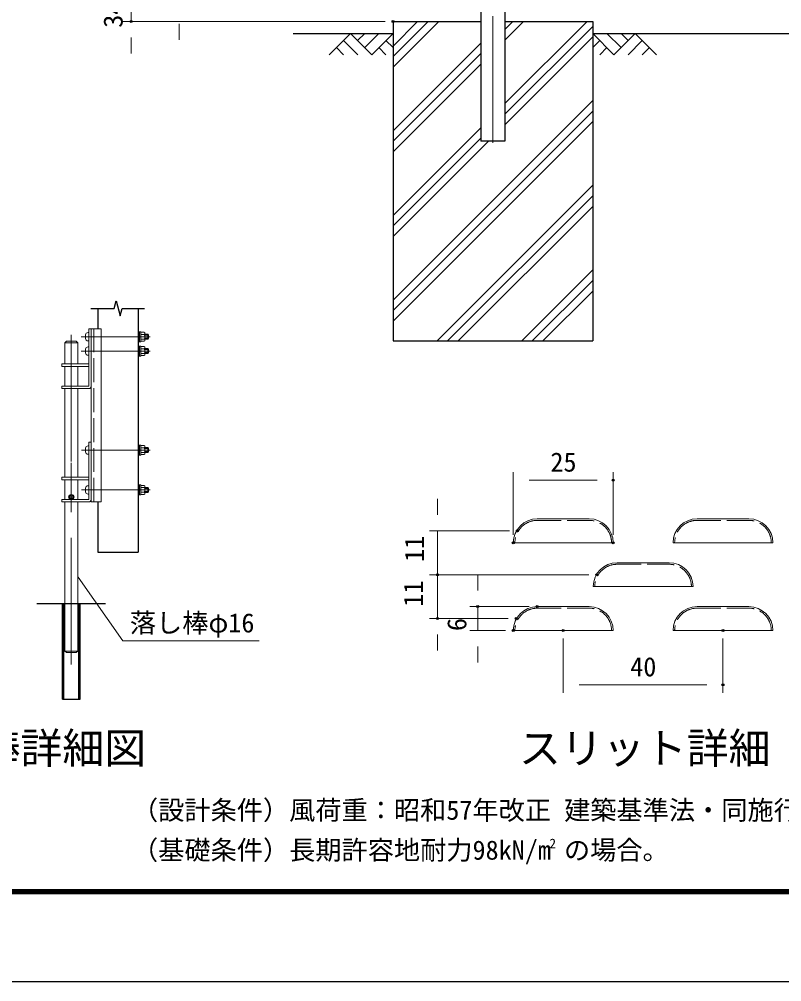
# Model space of a CAD drawing. Units: millimetres, scale not verified, with parts at other scales. Extents: x -4200 to 4200, y -2970 to 2970.
# Drawn here: x -600 to 1310, y -2970 to -559 of the extents above; entities that cross this region are included whole.
import ezdxf
from ezdxf.enums import TextEntityAlignment as Align

# ---------------------------------------------------------------- set-up
doc = ezdxf.new("R2010")
doc.units = ezdxf.units.MM
doc.header["$LTSCALE"] = 10
doc.header["$PDMODE"] = 32
doc.header["$PDSIZE"] = 5
doc.linetypes.add('DASHED', pattern=[7.5, 6, -1.5])
doc.linetypes.add('USER1', pattern=[50.8, 31.75, -6.35, 6.35, -6.35])
for name, color, linetype, lineweight in [('0-0_D-TTL-TXT', 7, 'Continuous', 25), ('0-1_D-BMK', 2, 'USER1', 13), ('0-2_D-STR3', 3, 'Continuous', 13), ('0-3_D-STR-DIM', 7, 'Continuous', 13), ('0-4_D-STR4', 7, 'Continuous', 25), ('0-5_D-STR1', 1, 'Continuous', 25), ('0-7_Defpoints', 8, 'Continuous', 25), ('0-8_D-STR2', 7, 'Continuous', 13), ('0-9_D-DCR-HCH', 7, 'Continuous', 13), ('0-A_D-BGD', 7, 'Continuous', 25), ('0-B_D-STR-TXT', 7, 'Continuous', 13), ('0-C_7詳細', 7, 'Continuous', 25), ('0-D_D-TTL', 7, 'Continuous', 25)]:
    doc.layers.add(name, color=color, linetype=linetype, lineweight=lineweight)
doc.styles.add('ＭＳ ゴシック', font='')
doc.styles.get('ＭＳ ゴシック').set_extended_font_data('MS Gothic')

msp = doc.modelspace()

# ---------------------------------------------------------------- linework, layer by layer
at = {"layer": '0-1_D-BMK'}
for p, q in [((586.18, 1480.97), (586.18, -874.85)), ((-469.49, -1349.48), (-469.49, -2186.98)), ((-400.35, -1353.95), (-444.92, -1353.95)), ((-438.47, -1353.95), (-402.86, -1353.95)), ((-271.88, -1353.95), (-437.69, -1353.95)), ((-469.49, -1508.25), (-469.49, -1385.62)), ((-400.35, -1389.95), (-444.92, -1389.95)), ((-438.47, -1389.95), (-402.86, -1389.95)), ((-271.88, -1389.95), (-437.69, -1389.95)), ((-399.59, -1637.95), (-444.16, -1637.95)), ((-438.47, -1637.95), (-402.86, -1637.95)), ((-271.88, -1637.95), (-437.69, -1637.95)), ((-469.49, -1792.45), (-469.49, -1669.82)), ((-399.59, -1737.95), (-444.16, -1737.95)), ((-438.47, -1737.95), (-402.86, -1737.95)), ((-271.88, -1737.95), (-437.69, -1737.95))]:
    msp.add_line(p, q, dxfattribs=at)
at = {"layer": '0-2_D-STR3'}
for p, q in [((-433.69, -1358.45), (-433.69, -1349.45)), ((-427.69, -1343.45), (-425.89, -1343.45)), ((-425.89, -1477.35), (-425.89, -1333.95)), ((-419.49, -1333.95), (-425.89, -1333.95)), ((-425.89, -1364.45), (-425.89, -1343.45)), ((-419.49, -1767.95), (-419.49, -1333.95)), ((-419.49, -1333.95), (-394.49, -1333.95)), ((-419.49, -1477.35), (-419.49, -1333.95)), ((-394.49, -1767.95), (-394.49, -1333.95)), ((-301.7, -1341.45), (-301.7, -1366.45)), ((-301.7, -1341.45), (-298.5, -1341.45)), ((-298.5, -1341.45), (-298.5, -1366.45)), ((-298.5, -1341.45), (-298.5, -1366.45)), ((-298.5, -1341.45), (-295.3, -1341.45)), ((-295.3, -1341.45), (-295.3, -1366.45)), ((-295.3, -1342.45), (-295.3, -1365.45)), ((-286.94, -1342.45), (-295.3, -1342.45)), ((-286.94, -1348.13), (-295.3, -1348.13)), ((-285.3, -1345.29), (-285.3, -1362.61)), ((-285.3, -1347.95), (-277.88, -1347.95)), ((-285.3, -1349.95), (-275.88, -1349.95)), ((-277.88, -1347.95), (-277.88, -1359.95)), ((-275.88, -1349.95), (-277.88, -1347.95)), ((-275.88, -1349.95), (-275.88, -1357.95)), ((-481.49, -1365.55), (-485.49, -1369.55)), ((-485.49, -1369.55), (-485.49, -1421.95)), ((-485.49, -1369.55), (-453.49, -1369.55)), ((-481.49, -1365.55), (-457.49, -1365.55)), ((-457.49, -1365.55), (-453.49, -1369.55)), ((-453.49, -1369.55), (-453.49, -1421.95)), ((-427.69, -1364.45), (-425.89, -1364.45)), ((-301.7, -1366.45), (-298.5, -1366.45)), ((-298.5, -1366.45), (-295.3, -1366.45)), ((-286.94, -1359.77), (-295.3, -1359.77)), ((-286.94, -1365.45), (-295.3, -1365.45)), ((-285.3, -1357.95), (-275.88, -1357.95)), ((-285.3, -1359.95), (-277.88, -1359.95)), ((-275.88, -1357.95), (-277.88, -1359.95)), ((-433.69, -1394.45), (-433.69, -1385.45)), ((-427.69, -1379.45), (-425.89, -1379.45)), ((-425.89, -1400.45), (-425.89, -1379.45)), ((-301.7, -1377.45), (-301.7, -1402.45)), ((-301.7, -1377.45), (-298.5, -1377.45)), ((-298.5, -1377.45), (-298.5, -1402.45)), ((-298.5, -1377.45), (-298.5, -1402.45)), ((-298.5, -1377.45), (-295.3, -1377.45)), ((-295.3, -1377.45), (-295.3, -1402.45)), ((-295.3, -1378.45), (-295.3, -1401.45)), ((-286.94, -1378.45), (-295.3, -1378.45)), ((-286.94, -1384.13), (-295.3, -1384.13)), ((-286.94, -1395.77), (-295.3, -1395.77)), ((-285.3, -1381.29), (-285.3, -1398.61)), ((-285.3, -1383.95), (-277.88, -1383.95)), ((-285.3, -1385.95), (-275.88, -1385.95)), ((-285.3, -1393.95), (-275.88, -1393.95)), ((-285.3, -1395.95), (-277.88, -1395.95)), ((-277.88, -1383.95), (-277.88, -1395.95)), ((-275.88, -1385.95), (-277.88, -1383.95)), ((-275.88, -1393.95), (-277.88, -1395.95)), ((-275.88, -1385.95), (-275.88, -1393.95)), ((-425.89, -1421.95), (-493.49, -1421.95)), ((-493.49, -1428.35), (-493.49, -1421.95)), ((-427.69, -1400.45), (-425.89, -1400.45)), ((-301.7, -1402.45), (-298.5, -1402.45)), ((-298.5, -1402.45), (-295.3, -1402.45)), ((-286.94, -1401.45), (-295.3, -1401.45)), ((-425.89, -1428.35), (-493.49, -1428.35)), ((-485.49, -1428.35), (-485.49, -1477.55)), ((-453.49, -1428.35), (-453.49, -1477.55)), ((-426.09, -1483.95), (-493.49, -1483.95)), ((-485.49, -1483.95), (-485.49, -1705.95)), ((-453.49, -1483.95), (-453.49, -1705.95)), ((-433.69, -1642.45), (-433.69, -1633.45)), ((-427.69, -1627.45), (-425.89, -1627.45)), ((-425.89, -1761.35), (-425.89, -1617.95)), ((-419.49, -1617.95), (-425.89, -1617.95)), ((-425.89, -1648.45), (-425.89, -1627.45)), ((-419.49, -1761.35), (-419.49, -1617.95)), ((-301.7, -1625.45), (-301.7, -1650.45)), ((-301.7, -1625.45), (-298.5, -1625.45)), ((-298.5, -1625.45), (-298.5, -1650.45)), ((-298.5, -1625.45), (-298.5, -1650.45)), ((-298.5, -1625.45), (-295.3, -1625.45)), ((-295.3, -1625.45), (-295.3, -1650.45)), ((-295.3, -1626.45), (-295.3, -1649.45)), ((-286.94, -1626.45), (-295.3, -1626.45)), ((-286.94, -1632.13), (-295.3, -1632.13)), ((-285.3, -1629.29), (-285.3, -1646.61)), ((-285.3, -1631.95), (-277.88, -1631.95)), ((-285.3, -1633.95), (-275.88, -1633.95)), ((-277.88, -1631.95), (-277.88, -1643.95)), ((-275.88, -1633.95), (-277.88, -1631.95)), ((-275.88, -1633.95), (-275.88, -1641.95)), ((-427.69, -1648.45), (-425.89, -1648.45)), ((-301.7, -1650.45), (-298.5, -1650.45)), ((-298.5, -1650.45), (-295.3, -1650.45)), ((-286.94, -1643.77), (-295.3, -1643.77)), ((-286.94, -1649.45), (-295.3, -1649.45)), ((-285.3, -1641.95), (-275.88, -1641.95)), ((-285.3, -1643.95), (-277.88, -1643.95)), ((-275.88, -1641.95), (-277.88, -1643.95)), ((-425.89, -1705.95), (-493.49, -1705.95)), ((-493.49, -1712.35), (-493.49, -1705.95)), ((-425.89, -1712.35), (-493.49, -1712.35)), ((-485.49, -1712.35), (-485.49, -1761.55)), ((-453.49, -1712.35), (-453.49, -1761.55)), ((-433.69, -1742.45), (-433.69, -1733.45)), ((-427.69, -1727.45), (-425.89, -1727.45)), ((-425.89, -1748.45), (-425.89, -1727.45)), ((-301.7, -1725.45), (-301.7, -1750.45)), ((-301.7, -1725.45), (-298.5, -1725.45)), ((-298.5, -1725.45), (-298.5, -1750.45)), ((-298.5, -1725.45), (-298.5, -1750.45)), ((-298.5, -1725.45), (-295.3, -1725.45)), ((-295.3, -1725.45), (-295.3, -1750.45)), ((-295.3, -1726.45), (-295.3, -1749.45)), ((-286.94, -1726.45), (-295.3, -1726.45)), ((-286.94, -1732.13), (-295.3, -1732.13)), ((-285.3, -1729.29), (-285.3, -1746.61)), ((-285.3, -1731.95), (-277.88, -1731.95)), ((-285.3, -1733.95), (-275.88, -1733.95)), ((-277.88, -1731.95), (-277.88, -1743.95)), ((-275.88, -1733.95), (-277.88, -1731.95)), ((-275.88, -1733.95), (-275.88, -1741.95)), ((-427.69, -1748.45), (-425.89, -1748.45)), ((-301.7, -1750.45), (-298.5, -1750.45)), ((-298.5, -1750.45), (-295.3, -1750.45)), ((-286.94, -1743.77), (-295.3, -1743.77)), ((-286.94, -1749.45), (-295.3, -1749.45)), ((-285.3, -1741.95), (-275.88, -1741.95)), ((-285.3, -1743.95), (-277.88, -1743.95)), ((-275.88, -1741.95), (-277.88, -1743.95)), ((-426.09, -1761.55), (-493.49, -1761.55)), ((-493.49, -1767.95), (-493.49, -1761.55)), ((-493.49, -1763.35), (-493.49, -1767.95)), ((-426.09, -1767.95), (-493.49, -1767.95)), ((-453.49, -1767.95), (-453.49, -2141.55)), ((-419.49, -1767.95), (-394.49, -1767.95)), ((-485.49, -2141.55), (-481.49, -2145.55)), ((-481.49, -2145.55), (-457.49, -2145.55)), ((-457.49, -2145.55), (-453.49, -2141.55))]:
    msp.add_line(p, q, dxfattribs=at)
at = {"layer": '0-2_D-STR3', "linetype": 'DASHED'}
for p, q in [((-413.09, -1767.95), (-413.09, -1333.95)), ((697.4, -1814.17), (827.4, -1814.17)), ((1097.4, -1814.17), (1227.4, -1814.17)), ((897.4, -1924.17), (1027.4, -1924.17)), ((697.4, -2034.17), (827.4, -2034.17)), ((1097.4, -2034.17), (1227.4, -2034.17))]:
    msp.add_line(p, q, dxfattribs=at)
at = {"layer": '0-2_D-STR3'}
for points in [[(-426.09, -1477.55), (-493.49, -1477.55), (-493.49, -1483.95), (-493.49, -1479.35)], [(-485.49, -1767.95), (-485.49, -2141.55), (-453.49, -2141.55)]]:
    msp.add_lwpolyline(points, dxfattribs=at)
for centre, radius, start, end in [((-427.69, -1349.45), 6, 90, 180), ((-288.57, -1345.29), 3.28, 300, 60), ((-296.45, -1353.95), 11.15, 328.543, 31.457), ((-427.69, -1358.45), 6, 180, 270), ((-288.57, -1362.61), 3.28, 300, 60), ((-427.69, -1385.45), 6, 90, 180), ((-427.69, -1394.45), 6, 180, 270), ((-288.57, -1381.29), 3.28, 300, 60), ((-296.45, -1389.95), 11.15, 328.543, 31.457), ((-288.57, -1398.61), 3.28, 300, 60), ((-426.09, -1477.35), 6.6, 270, 0), ((-426.09, -1477.35), 0.2, 270, 0), ((-427.69, -1633.45), 6, 90, 180), ((-288.57, -1629.29), 3.28, 300, 60), ((-296.45, -1637.95), 11.15, 328.543, 31.457), ((-427.69, -1642.45), 6, 180, 270), ((-288.57, -1646.61), 3.28, 300, 60), ((-427.69, -1733.45), 6, 90, 180), ((-288.57, -1729.29), 3.28, 300, 60), ((-296.45, -1737.95), 11.15, 328.543, 31.457), ((-427.69, -1742.45), 6, 180, 270), ((-288.57, -1746.61), 3.28, 300, 60), ((-426.09, -1761.35), 6.6, 270, 0), ((-426.09, -1761.35), 0.2, 270, 0)]:
    msp.add_arc(centre, radius, start, end, dxfattribs=at)
at = {"layer": '0-2_D-STR3', "linetype": 'DASHED'}
for centre, start, end in [((697.4, -1870.17), 90, 180), ((827.4, -1870.17), 0, 90), ((1097.4, -1870.17), 90, 180), ((1227.4, -1870.17), 0, 90), ((897.4, -1980.17), 90, 180), ((1027.4, -1980.17), 0, 90), ((697.4, -2090.17), 90, 180), ((827.4, -2090.17), 0, 90), ((1097.4, -2090.17), 90, 180), ((1227.4, -2090.17), 0, 90)]:
    msp.add_arc(centre, 56, start, end, dxfattribs=at)
at = {"layer": '0-3_D-STR-DIM'}
for p, q in [((-319.69, -530.27), (-319.69, -564.27)), ((316.18, -564.27), (-339.69, -564.27)), ((-199.69, -570.27), (-199.69, -610.27)), ((-319.69, -604.27), (-319.69, -644.27)), ((637.4, -1850.17), (637.4, -1693.23)), ((887.4, -1850.17), (887.4, -1693.23)), ((677.4, -1713.23), (847.4, -1713.23)), ((447.71, -1800.17), (447.71, -1760.17)), ((627.47, -1840.17), (427.71, -1840.17)), ((447.71, -1840.17), (447.71, -1950.17)), ((447.71, -1910.17), (447.71, -1870.17)), ((826.29, -1950.17), (427.71, -1950.17)), ((826.29, -1950.17), (427.71, -1950.17)), ((447.71, -1950.17), (447.71, -2060.17)), ((548.11, -1990.17), (548.11, -1950.17)), ((447.71, -1990.17), (447.71, -2030.17)), ((677.4, -2030.17), (528.11, -2030.17)), ((548.11, -2090.17), (548.11, -2030.17)), ((624.63, -2060.17), (427.71, -2060.17)), ((617.4, -2090.17), (528.11, -2090.17)), ((447.71, -2100.17), (447.71, -2140.17)), ((762.4, -2110.17), (762.4, -2246.01)), ((1162.4, -2110.17), (1162.4, -2246.01)), ((548.11, -2130.17), (548.11, -2170.17)), ((802.4, -2226.01), (1122.4, -2226.01))]:
    msp.add_line(p, q, dxfattribs=at)
at = {"layer": '0-4_D-STR4'}
for p, q in [((336.18, -564.27), (336.18, -1364.27)), ((336.18, -564.27), (555.93, -564.27)), ((616.43, -564.27), (836.18, -564.27)), ((836.18, -564.27), (836.18, -1364.27)), ((336.18, -1364.27), (836.18, -1364.27))]:
    msp.add_line(p, q, dxfattribs=at)
at = {"layer": '0-5_D-STR1'}
for p, q in [((555.93, -333.47), (555.93, -864.27)), ((616.43, -333.47), (616.43, -864.27)), ((616.43, -864.27), (555.93, -864.27)), ((-403.3, -1282.97), (-403.3, -1333.95)), ((-301.7, -1282.97), (-301.7, -1893.95)), ((-403.3, -1767.95), (-403.3, -1893.95)), ((-403.3, -1893.95), (-301.7, -1893.95))]:
    msp.add_line(p, q, dxfattribs=at)
at = {"layer": '0-7_Defpoints'}
msp.add_line((-476.49, -1755.55), (-462.49, -1755.55), dxfattribs=at)
for radius in [6, 5]:
    msp.add_circle((-469.49, -1755.55), radius, dxfattribs=at)
for p in [(-319.69, -564.27), (336.18, -564.27), (887.4, -1713.23), (647.47, -1840.17), (637.4, -1870.17), (887.4, -1870.17), (447.71, -1950.17), (846.29, -1950.17), (548.11, -2030.17), (697.4, -2030.17), (447.71, -2060.17), (644.63, -2060.17), (637.4, -2090.17), (762.4, -2090.17), (1162.4, -2090.17), (1162.4, -2226.01)]:
    msp.add_point(p, dxfattribs=at)
at = {"layer": '0-8_D-STR2'}
for p, q in [((697.4, -1810.17), (827.4, -1810.17)), ((1097.4, -1810.17), (1227.4, -1810.17)), ((637.4, -1870.17), (887.4, -1870.17)), ((1037.4, -1870.17), (1287.4, -1870.17)), ((897.4, -1920.17), (1027.4, -1920.17)), ((837.4, -1980.17), (1087.4, -1980.17)), ((697.4, -2030.17), (827.4, -2030.17)), ((1097.4, -2030.17), (1227.4, -2030.17)), ((637.4, -2090.17), (887.4, -2090.17)), ((1037.4, -2090.17), (1287.4, -2090.17))]:
    msp.add_line(p, q, dxfattribs=at)
for centre, start, end in [((697.4, -1870.17), 90, 180), ((827.4, -1870.17), 0, 90), ((1097.4, -1870.17), 90, 180), ((1227.4, -1870.17), 0, 90), ((897.4, -1980.17), 90, 180), ((1027.4, -1980.17), 0, 90), ((697.4, -2090.17), 90, 180), ((827.4, -2090.17), 0, 90), ((1097.4, -2090.17), 90, 180), ((1227.4, -2090.17), 0, 90)]:
    msp.add_arc(centre, 60, start, end, dxfattribs=at)
at = {"layer": '0-9_D-DCR-HCH'}
for p, q in [((336.18, -678.89), (450.79, -564.27)), ((336.18, -652.37), (424.28, -564.27)), ((336.18, -625.86), (397.76, -564.27)), ((616.43, -610.77), (662.93, -564.27)), ((616.43, -584.25), (636.41, -564.27)), ((616.43, -769.87), (822.03, -564.27)), ((616.43, -796.39), (836.18, -576.64)), ((229.75, -594.27), (176.54, -647.49)), ((229.75, -594.27), (282.97, -647.49)), ((247.49, -612.01), (265.23, -594.27)), ((265.23, -629.75), (300.7, -594.27)), ((282.97, -647.49), (336.18, -594.27)), ((889.39, -647.49), (836.18, -594.27)), ((907.13, -629.75), (871.65, -594.27)), ((942.6, -594.27), (889.39, -647.49)), ((924.96, -612.1), (907.13, -594.27)), ((942.6, -594.27), (995.81, -647.49)), ((212.02, -612.01), (247.65, -647.49)), ((318.44, -612.01), (336.18, -629.67)), ((336.18, -837.99), (555.93, -618.24)), ((616.43, -822.9), (836.18, -603.15)), ((853.92, -612.01), (836.18, -629.67)), ((960.34, -612.01), (924.7, -647.49)), ((194.28, -629.75), (212.1, -647.49)), ((300.7, -629.75), (318.52, -647.49)), ((336.18, -864.5), (555.93, -644.75)), ((871.65, -629.75), (853.83, -647.49)), ((978.08, -629.75), (960.26, -647.49)), ((336.18, -891.02), (555.93, -671.27)), ((336.18, -1262.25), (836.18, -762.25)), ((336.18, -1288.77), (836.18, -788.77)), ((336.18, -1315.29), (836.18, -815.29)), ((336.18, -1050.12), (555.93, -830.37)), ((336.18, -1076.64), (555.93, -856.89)), ((336.18, -1103.15), (575.06, -864.27)), ((446.29, -1364.27), (836.18, -974.38)), ((472.81, -1364.27), (836.18, -1000.9)), ((499.32, -1364.27), (836.18, -1027.42)), ((658.42, -1364.27), (836.18, -1186.52)), ((684.94, -1364.27), (836.18, -1213.03)), ((711.45, -1364.27), (836.18, -1239.55))]:
    msp.add_line(p, q, dxfattribs=at)
at = {"layer": '0-A_D-BGD'}
for p, q in [((86.18, -594.27), (336.18, -594.27)), ((836.18, -594.27), (2336.18, -594.27)), ((-555.49, -2021.97), (-383.49, -2021.97)), ((-491.69, -2261.97), (-491.69, -2021.97)), ((-488.49, -2261.97), (-488.49, -2021.97)), ((-450.49, -2261.97), (-450.49, -2021.97)), ((-447.29, -2261.97), (-447.29, -2021.97)), ((-491.69, -2261.97), (-447.29, -2261.97)), ((-491.69, -2261.97), (-447.29, -2261.97))]:
    msp.add_line(p, q, dxfattribs=at)
at = {"layer": '0-B_D-STR-TXT'}
msp.add_lwpolyline([(0.99, -2116.14), (-340.29, -2116.14), (-452.34, -1956.39)], dxfattribs=at)
at = {"layer": '0-C_7詳細'}
for p, q in [((-420.63, -1282.97), (-362.5, -1282.97)), ((-347.5, -1301.63), (-342.5, -1282.97)), ((-342.5, -1282.97), (-285.83, -1282.97))]:
    msp.add_line(p, q, dxfattribs=at)
msp.add_lwpolyline([(-362.5, -1282.97), (-357.5, -1264.31), (-347.5, -1301.63)], dxfattribs=at)
at = {"layer": '0-D_D-TTL', "color": 2}
msp.add_lwpolyline([(-4200.08, 2970.02), (4199.92, 2970.02), (4199.92, -2969.98), (-4200.08, -2969.98)], close=True, dxfattribs=at)
at = {"layer": '0-D_D-TTL'}
for points in [[(-3930.08, 2750.02), (3929.92, 2750.02), (3929.92, -2749.98), (-3930.08, -2749.98)], [(-3927.58, 2747.52), (3927.42, 2747.52), (3927.42, -2747.48), (-3927.58, -2747.48)], [(-3925.08, 2745.02), (3924.92, 2745.02), (3924.92, -2744.98), (-3925.08, -2744.98)], [(-3922.58, 2742.52), (3922.42, 2742.52), (3922.42, -2742.48), (-3922.58, -2742.48)], [(-3920.08, 2740.02), (3919.92, 2740.02), (3919.92, -2739.98), (-3920.08, -2739.98)]]:
    msp.add_lwpolyline(points, close=True, dxfattribs=at)

# ---------------------------------------------------------------- texts
at = {"layer": '0-0_D-TTL-TXT', "style": 'ＭＳ ゴシック'}
for s, p in [('落し棒詳細図', (-911.89, -2446.36)), ('スリット詳細', (651.45, -2446.36))]:
    msp.add_text(s, height=76.98, dxfattribs=at).set_placement(p, align=Align.BOTTOM_LEFT)
at = {"layer": '0-3_D-STR-DIM', "style": 'ＭＳ ゴシック'}
for s, p in [('34', (-326.44, -580.02)), ('11', (427.83, -1918.29)), ('11', (425.24, -2030.36)), ('6', (534.32, -2091.4))]:
    msp.add_text(s, height=48.09, rotation=90, dxfattribs=at).set_placement(p, align=Align.BOTTOM_LEFT)
for s, p in [('25', (730.3, -1706.49)), ('40', (930.15, -2219.27))]:
    msp.add_text(s, height=48.09, dxfattribs=at).set_placement(p, align=Align.BOTTOM_LEFT)
at = {"layer": '0-B_D-STR-TXT', "style": 'ＭＳ ゴシック'}
for s, height, p in [('落し棒φ16', 48.09, (-322.85, -2109.4)), ('（設計条件）風荷重：昭和57年改正 建築基準法・同施行令に基づく風圧力に準拠。', 48.09, (-317.53, -2578.58)), ('（基礎条件）長期許容地耐力98kN/m の場合。', 48.09, (-317.53, -2678.58)), ('2', 24.05, (727.94, -2642.77))]:
    msp.add_text(s, height=height, dxfattribs=at).set_placement(p, align=Align.BOTTOM_LEFT)

doc.saveas('drawing.dxf')
